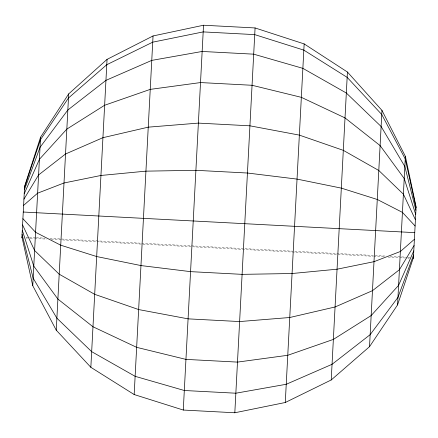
<?xml version="1.0" encoding="UTF-8"?>
<svg xmlns="http://www.w3.org/2000/svg" width="438" height="438" viewBox="0 0 438 438"><rect width="100%" height="100%" fill="white"/><g stroke="black" fill="none" stroke-linecap="round" stroke-linejoin="round"><path stroke-width="0.33" stroke-dasharray="2.19 1.64" d="M26.045 237.139L28.777 237.286M29.461 237.319L35.609 237.642M36.294 237.681L45.174 238.146M49.959 238.398L374.49 255.48M375.174 255.518L386.102 256.093M390.203 256.307L407.285 257.205M407.97 257.243L410.017 257.347M26.001 238.02L27.364 238.091M30.096 238.234L34.197 238.447M34.881 238.486L46.494 239.099M51.279 239.351L96.371 241.721M97.055 241.76L373.077 256.285M373.762 256.323L384.011 256.86M388.106 257.079L399.04 257.654M399.724 257.686L405.188 257.977M407.92 258.119L409.289 258.19"/><path stroke-width="0.66" d="M21.9 237.801L24.61 186.265L40.575 137.182L68.689 93.902L107.053 59.376L153.048 35.954L203.533 25.234L255.075 27.95L304.153 43.91L347.433 72.029L381.958 110.387L405.38 156.382L416.1 206.867L413.39 258.409M413.434 257.528L397.562 304.914L369.524 346.672L331.227 379.96L285.28 402.5L234.817 412.766L183.281 410.05L134.17 394.545L90.847 367.307L56.256 330.186L32.757 285.713L40.575 137.182M56.256 330.186L68.689 93.902M90.847 367.307L107.053 59.376M134.17 394.545L153.048 35.954M183.281 410.05L203.533 25.234M234.817 412.766L255.075 27.95M285.28 402.5L304.153 43.91M331.227 379.96L347.433 72.029M369.524 346.672L381.958 110.387M397.562 304.914L405.38 156.382M24.566 187.141L40.438 139.755L68.476 97.997L106.773 64.715L152.72 42.168L203.183 31.903L254.719 34.618L303.83 50.124L347.153 77.362L381.744 114.482L405.243 158.956L416.056 207.743M24.429 189.714L40.039 147.305L67.846 110.004L105.952 80.362L151.762 60.389L202.153 51.46L253.69 54.17L302.866 68.344L346.327 93.009L381.115 126.494L404.849 166.506L415.919 210.322M413.571 254.954L397.961 297.369L370.154 334.665L332.048 364.312L286.238 384.279L235.847 393.209L184.31 390.499L135.134 376.324L91.673 351.659L56.885 318.18L33.151 278.168L22.081 234.352M24.216 193.81L39.409 159.312L66.839 129.106L104.638 105.251L150.234 89.379L200.516 82.568L252.053 85.279L301.344 97.335L345.018 117.904L380.107 145.591L404.214 178.512L415.7 214.417M413.784 250.859L398.591 285.362L371.161 315.568L333.362 339.417L287.766 355.289L237.484 362.106L185.947 359.39L136.656 347.339L92.982 326.764L57.893 299.077L33.786 266.162L22.3 230.257M23.937 199.148L38.582 174.959L65.53 153.995L102.93 137.691L148.247 127.157L198.381 123.105L249.923 125.821L299.357 135.112L343.31 150.344L378.799 170.486L403.393 194.16L415.421 219.75M414.063 245.521L399.418 269.715L372.47 290.673L335.07 306.978L289.753 317.512L239.619 321.563L188.077 318.853L138.643 309.562L94.69 294.325L59.201 274.188L34.607 250.514L22.579 224.918M23.608 205.362L37.624 193.18L64.003 182.985L100.943 175.468L145.931 171.149L195.895 170.316L247.437 173.026L297.041 179.104L341.322 188.121L377.271 199.471L402.434 212.381L415.093 225.97M414.392 239.307L400.376 251.489L373.997 261.689L337.057 269.2L292.069 273.52L242.105 274.352L190.563 271.642L140.959 265.57L96.678 256.548L60.729 245.198L35.566 232.288L22.907 218.704M23.258 212.03L414.742 232.638M21.944 236.925L32.757 285.713"/></g></svg>
